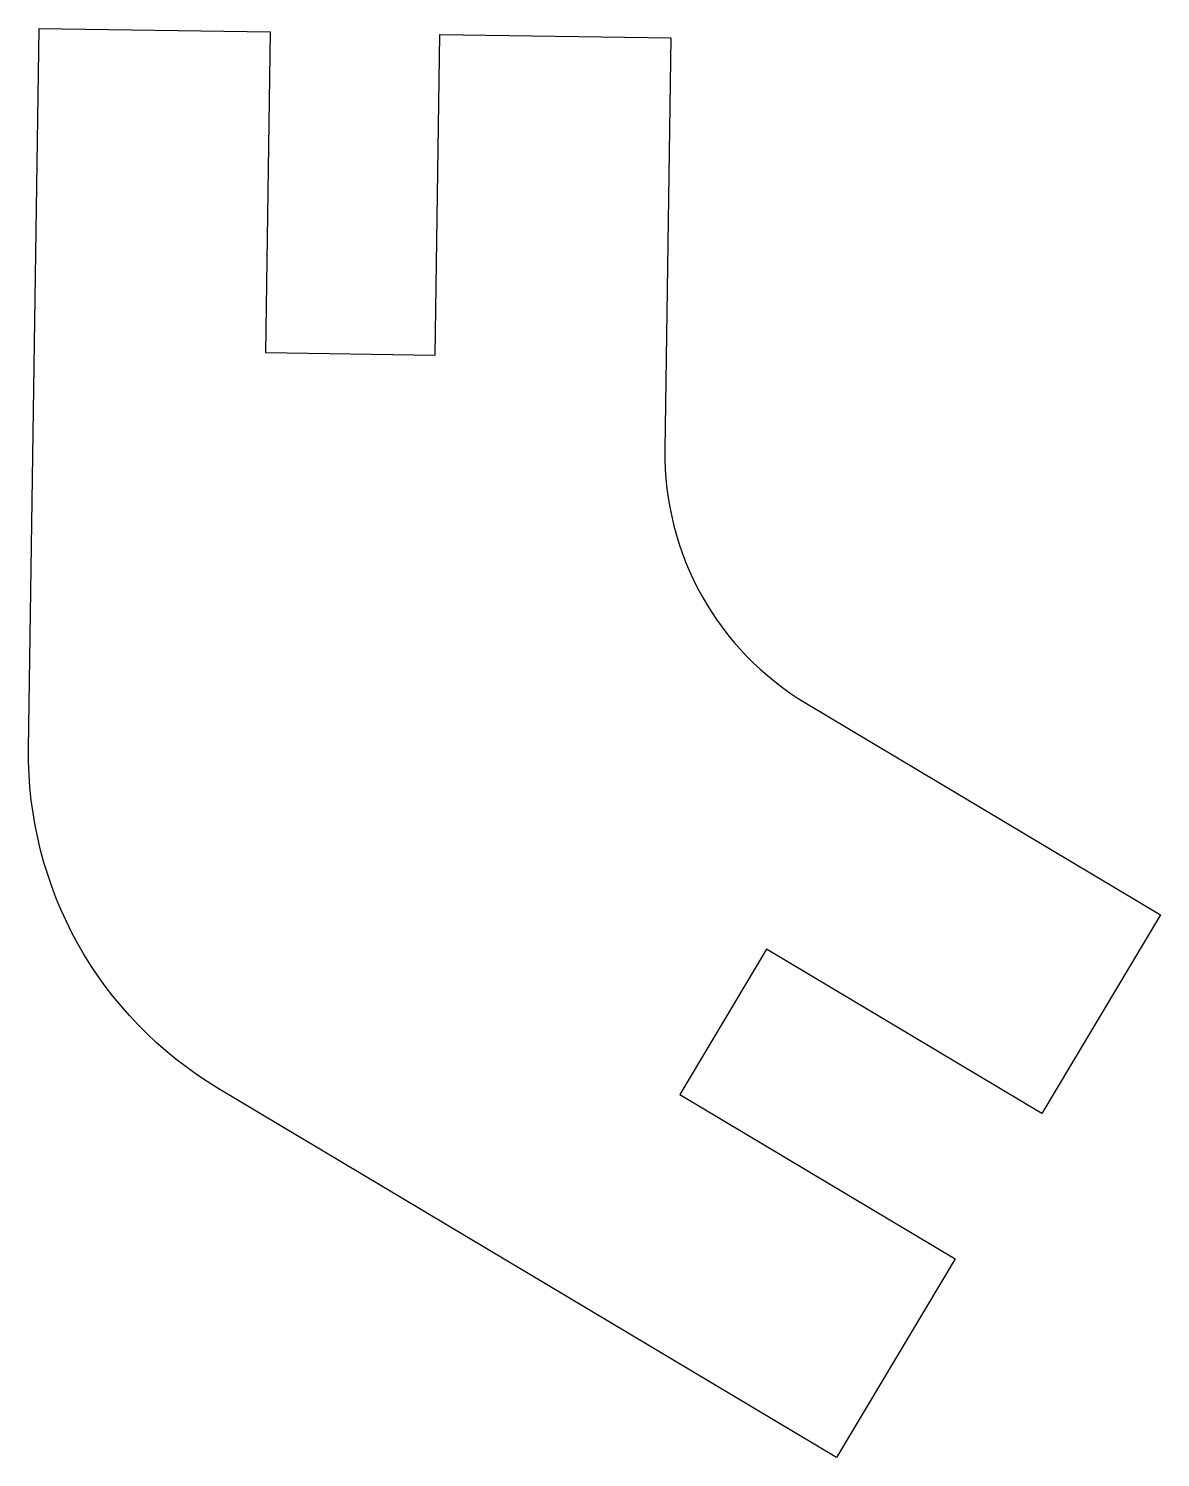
# Model space of a CAD drawing. Header units: millimetres. Extents: x 170.9 to 195.6, y 270.6 to 301.8.
import ezdxf

# ---------------------------------------------------------------- set-up
doc = ezdxf.new("R2010")
doc.units = ezdxf.units.MM
doc.layers.get('0').update_dxf_attribs({"linetype": 'CONTINUOUS'})

msp = doc.modelspace()

# ---------------------------------------------------------------- linework, layer by layer
msp.add_lwpolyline([(184.919, 301.624), (184.788, 292.625, 0.267949), (187.878, 287.088), (195.606, 282.475), (193.018, 278.141), (187.008, 281.729), (185.111, 278.552), (191.122, 274.964), (188.534, 270.629), (175.037, 278.686, -0.267949), (170.895, 286.107), (171.124, 301.825), (176.171, 301.752), (176.07, 294.752), (179.769, 294.698), (179.871, 301.698)], format="xyb", close=True)

doc.saveas('drawing.dxf')
